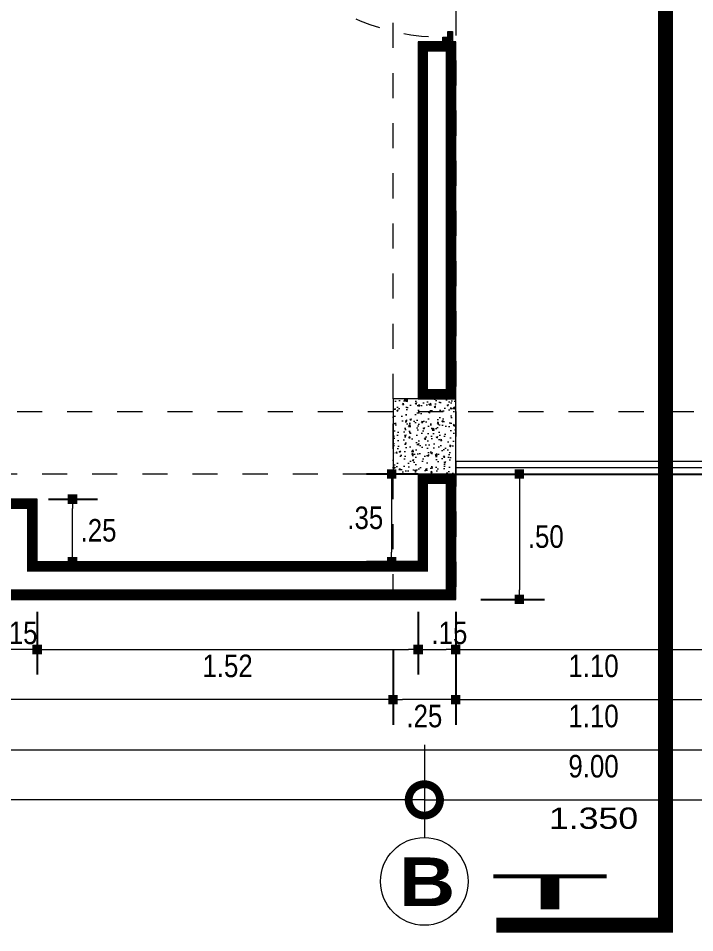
# Model space of a CAD drawing. Header units: millimetres. Extents: x 1555 to 3397, y 790 to 1592.
# Drawn here: x 1672.448 to 1675.147, y 799.003 to 802.652 of the extents above; entities that cross this region are included whole.
import ezdxf

# ---------------------------------------------------------------- set-up
doc = ezdxf.new("R2010")
doc.units = ezdxf.units.MM
for name, pattern in [('ACAD_ISO10W100', [18.5, 12, -3, 0.5, -3]), ('CONTINUA', [0]), ('DASHDOT', [1, 0.5, -0.25, 0, -0.25]), ('HIDDEN2', [4.7625, 3.175, -1.5875])]:
    doc.linetypes.add(name, pattern=pattern)
doc.layers.get('0').update_dxf_attribs({"lineweight": 5})
doc.layers.get('Defpoints').update_dxf_attribs({"lineweight": 5})
for name, color, linetype, lineweight in [('0-Columna', 253, 'Continuous', 13), ('0-Hach de Muro Alto', 145, 'Continuous', 5), ('0-Muro Alto', 145, 'Continuous', 5), ('02', 2, 'Continuous', 5), ('BARANDAS', 129, 'Continuous', 9), ('COTA', 250, 'Continuous', 9), ('COTA INTERIOE', 22, 'Continuous', 9), ('COTAS', 7, 'Continuous', 9), ('PUERTAS', 57, 'Continuous', 9), ('SIMBOLO CORTES', 10, 'DASHDOT', 5), ('TEXTURAS ACHURADOS', 47, 'Continuous', 5)]:
    doc.layers.add(name, color=color, linetype=linetype, lineweight=lineweight)
for name, color, linetype, lineweight, true_color in [('ejes', 7, 'DASHDOT', 5, 0x6c7360), ('PISO LM', 7, 'Continuous', 25, 0x484242), ('PROYECCION DE VIGA', 7, 'HIDDEN2', 9, 0xd4bc9d), ('RELLENO DE MURO CORTE', 7, 'Continuous', 5, 0x5b605f), ('TEXTO CORTES', 7, 'CONTINUA', 9, 0x3d664b)]:
    doc.layers.add(name, color=color, linetype=linetype, lineweight=lineweight, true_color=true_color)
doc.styles.add('BLACK', font='', dxfattribs={"height": 0.15})
doc.styles.add('DETALLES', font='techl___.ttf')
doc.styles.add('STYLE1-50EJES', font='swissel.ttf', dxfattribs={"width": 1.2, "height": 0.085})
doc.styles.add('TITULO2', font='swissck.ttf')
doc.styles.get('BLACK').set_extended_font_data('Arial Black')
doc.dimstyles.new('50$0', dxfattribs={"dimscale": 0, "dimtxt": 0.09, "dimasz": 0.038, "dimexe": 0.1, "dimexo": 0.05, "dimgap": 0.02, "dimtad": 2, "dimtih": 1, "dimtoh": 1, "dimlfac": -1, "dimzin": 4, "dimdsep": 46, "dimtxsty": 'DETALLES', "dimblk": 'BOXFILLED', "dimcen": 2.5, "dimclrd": 256, "dimclre": 256, "dimclrt": 256, "dimazin": 0, "dimtfac": 1, "dimtmove": 0, "dimatfit": 2, "dimldrblk": 'DOT', "dimfxl": 0.2, "dimfxlon": 1, "dimtolj": 1, "dimtzin": 0, "dimlwd": -1, "dimarcsym": 0})
doc.dimstyles.new('DIM-1-50ejes', dxfattribs={"dimtxt": 0.085, "dimasz": 0.25, "dimexe": 0.15, "dimexo": 0.18, "dimgap": 0.03, "dimtad": 2, "dimtih": 1, "dimtoh": 1, "dimzin": 0, "dimdsep": 46, "dimtxsty": 'STYLE1-50EJES', "dimblk1": 'DOTSMALL', "dimblk2": 'DOTSMALL', "dimsah": 1, "dimcen": 2.75, "dimclrd": 256, "dimclre": 256, "dimclrt": 256, "dimazin": 0, "dimtfac": 1, "dimtix": 1, "dimtmove": 0, "dimatfit": 3, "dimldrblk": 'DOTSMALL', "dimfxl": 1, "dimfxlon": 1, "dimtolj": 1, "dimtzin": 0, "dimlwd": -1, "dimlwe": -1, "dimarcsym": 0})

# ---------------------------------------------------------------- blocks, each defined once
blk = doc.blocks.new('A$C4689712F')
at = {"layer": 'RELLENO DE MURO CORTE'}
h = blk.add_hatch(dxfattribs=at)
h.set_pattern_fill('_USER', color=256, scale=0.004, angle=195, style=0, pattern_type=0)
h.set_pattern_definition([(195, (-171.6748232, -35.353283), (0.00103527618, -0.003863703305), [])])
h.paths.add_polyline_path([(0.4187, 0.0546), (0.4045, 0.0404), (0.4399, 0.0051), (0.454, 0.0192)])
edge = h.paths.add_edge_path()
edge.add_arc((0.454, 0.0192), 0.864, 135.6632, 136.3264)
edge.add_line((-0.1709, 0.6158), (-0.1357, 0.5806))
edge.add_line((-0.1357, 0.5806), (-0.1215, 0.5948))
edge.add_line((-0.1215, 0.5948), (-0.1569, 0.6301))
edge.add_line((-0.1569, 0.6301), (-0.164, 0.623))
h = blk.add_hatch(dxfattribs=at)
h.set_pattern_fill('_USER', color=256, scale=0.005, angle=195, style=0, pattern_type=0)
h.set_pattern_definition([(195, (-171.674823, -35.353283), (0.00129409523, -0.00482962913), [])])
h.paths.add_polyline_path([(-0.1215, 0.5905), (-0.1314, 0.5806), (0.4045, 0.0447), (0.4144, 0.0546)])
h = blk.add_hatch(dxfattribs=at)
h.set_pattern_fill('_USER', color=256, scale=0.005, angle=195, style=0, pattern_type=0)
h.set_pattern_definition([(195, (-171.667752, -35.346212), (0.00129409523, -0.00482962913), [])])
h.paths.add_polyline_path([(0.4695, 0.0167), (0.4565, 0.0167), (0.4565, -0.0033), (0.4345, -0.0033), (0.4345, -0.0163), (0.4695, -0.0163)])
h.paths.add_polyline_path([(-0.4255, 0.0167), (-0.4125, 0.0167), (-0.4125, -0.0033), (-0.3905, -0.0033), (-0.3905, -0.0163), (-0.4255, -0.0163)])
at = {"layer": 'PUERTAS', "linetype": 'HIDDEN2', "ltscale": 0.012}
blk.add_lwpolyline([(0.454, 0.8832, 0.414214), (-0.41, 0.0192), (-0.41, -0.0008), (-0.41, -0.0008)], format="xyb", dxfattribs=at)
at = {"layer": 'PUERTAS'}
for points in [[(-0.1215, 0.5948), (-0.1357, 0.5806), (0.4045, 0.0404), (0.4187, 0.0546)], [(-0.0834, 0.5591), (-0.1147, 0.5904), (-0.116, 0.5892), (-0.0847, 0.5579)], [(-0.105, 0.5845), (-0.1147, 0.5904), (-0.0834, 0.5591), (-0.0894, 0.5689)], [(-0.0853, 0.5742), (-0.0997, 0.5886), (-0.1044, 0.5839), (-0.09, 0.5695)], [(-0.1001, 0.5425), (-0.1314, 0.5738), (-0.1301, 0.5751), (-0.0988, 0.5438)], [(-0.1254, 0.5641), (-0.1314, 0.5738), (-0.1001, 0.5425), (-0.1098, 0.5485)], [(-0.1151, 0.5444), (-0.1295, 0.5588), (-0.1248, 0.5635), (-0.1104, 0.5491)], [(-0.428, 0.0192), (-0.41, 0.0192), (-0.41, -0.0008), (-0.388, -0.0008), (-0.388, -0.0188), (-0.428, -0.0188)], [(0.472, 0.0192), (0.454, 0.0192), (0.454, -0.0008), (0.432, -0.0008), (0.432, -0.0188), (0.472, -0.0188)]]:
    blk.add_lwpolyline(points, close=True, dxfattribs=at)
for points in [[(-0.0801, 0.6078, 0.478386), (-0.1011, 0.59), (-0.0839, 0.5727, 0.478386), (-0.066, 0.5938)], [(-0.1487, 0.5392, -0.478386), (-0.1309, 0.5602), (-0.1137, 0.543, -0.478386), (-0.1347, 0.5251)]]:
    blk.add_lwpolyline(points, format="xyb", close=True, dxfattribs=at)
at = {"layer": 'RELLENO DE MURO CORTE'}
for points in [[(-0.1569, 0.6301), (-0.164, 0.623, 0.002894), (-0.1709, 0.6158), (-0.1357, 0.5806), (-0.1215, 0.5948)], [(-0.081, 0.6062, 0.455015), (-0.0993, 0.5907), (-0.0831, 0.5745, 0.455015), (-0.0677, 0.5929)], [(-0.1471, 0.54, -0.455015), (-0.1316, 0.5584), (-0.1154, 0.5422, -0.455015), (-0.1338, 0.5268)]]:
    blk.add_lwpolyline(points, format="xyb", close=True, dxfattribs=at)
for points in [[(-0.1215, 0.5905), (-0.1314, 0.5806), (0.4045, 0.0447), (0.4144, 0.0546)], [(0.4187, 0.0546), (0.4045, 0.0404), (0.4399, 0.0051), (0.454, 0.0192)], [(-0.4255, 0.0167), (-0.4125, 0.0167), (-0.4125, -0.0033), (-0.3905, -0.0033), (-0.3905, -0.0163), (-0.4255, -0.0163)], [(0.4695, 0.0167), (0.4565, 0.0167), (0.4565, -0.0033), (0.4345, -0.0033), (0.4345, -0.0163), (0.4695, -0.0163)]]:
    blk.add_lwpolyline(points, close=True, dxfattribs=at)
blk = doc.blocks.new('_BOXFILLED')
at = {"color": 0, "linetype": 'ByBlock'}
blk.add_line((-0.5, 0), (-1, 0), dxfattribs=at)
blk.add_solid([(-0.5, 0.5), (0.5, 0.5), (-0.5, -0.5), (0.5, -0.5)], dxfattribs=at)
blk = doc.blocks.new('*D87')
at = {"layer": 'COTA INTERIOE', "lineweight": -2, "transparency": 16777216}
for p, q in [((1674.2933, 800.8332), (1674.5473, 800.8332)), ((1674.2933, 800.3332), (1674.5473, 800.3332))]:
    blk.add_line(p, q, dxfattribs=at)
at = {"layer": 'COTA INTERIOE', "transparency": 16777216}
blk.add_line((1674.4473, 800.7952), (1674.4473, 800.3712), dxfattribs=at)
at = {"layer": 'Defpoints', "color": 0, "transparency": 16777216}
for p in [(1674.2433, 800.8332), (1674.2433, 800.3332), (1674.4473, 800.3332)]:
    blk.add_point(p, dxfattribs=at)
at = {"layer": 'COTA INTERIOE', "transparency": 16777216, "xscale": 0.038, "yscale": 0.038, "zscale": 0.038}
for p, rotation in [((1674.4473, 800.8332), 90), ((1674.4473, 800.3332), 270)]:
    blk.add_blockref('_BOXFILLED', p, dxfattribs=dict(at, rotation=rotation))
at = {"layer": 'COTA INTERIOE', "transparency": 16777216, "insert": (1674.5528, 800.5832), "char_height": 0.09, "attachment_point": 5, "style": 'DETALLES'}
blk.add_mtext('\\A1;.50', dxfattribs=at)
blk = doc.blocks.new('_Dot')
at = {"layer": '02', "color": 0, "lineweight": -2}
blk.add_line((-0.5, 0), (-1, 0), dxfattribs=at)
at = {"layer": '02', "color": 0, "const_width": 0.5}
blk.add_lwpolyline([(-0.25, 0, 1), (0.25, 0, 1)], format="xyb", close=True, dxfattribs=at)
blk = doc.blocks.new('*D45')
at = {"layer": 'COTA', "lineweight": -2, "transparency": 16777216}
for p, q in [((1670.2433, 799.9333), (1670.2433, 799.6333)), ((1679.2433, 799.9333), (1679.2433, 799.6333))]:
    blk.add_line(p, q, dxfattribs=at)
at = {"layer": 'COTA', "transparency": 16777216}
blk.add_line((1670.2813, 799.7333), (1679.2053, 799.7333), dxfattribs=at)
at = {"layer": 'Defpoints', "color": 0, "transparency": 16777216}
for p in [(1670.2433, 800.3332), (1679.2433, 800.3332), (1679.2433, 799.7333)]:
    blk.add_point(p, dxfattribs=at)
at = {"layer": 'COTA', "transparency": 16777216, "xscale": 0.038, "yscale": 0.038, "zscale": 0.038, "rotation": 180}
blk.add_blockref('_BOXFILLED', (1670.2433, 799.7333), dxfattribs=at)
at = {"layer": 'COTA', "transparency": 16777216, "xscale": 0.038, "yscale": 0.038, "zscale": 0.038}
blk.add_blockref('_BOXFILLED', (1679.2433, 799.7333), dxfattribs=at)
at = {"layer": 'COTA', "transparency": 16777216, "insert": (1674.7433, 799.6671), "char_height": 0.09, "attachment_point": 5, "style": 'DETALLES'}
blk.add_mtext('\\A1;9.00', dxfattribs=at)
blk = doc.blocks.new('_DOTSMALL')
at = {"color": 0, "linetype": 'ByBlock', "const_width": 0.5}
blk.add_lwpolyline([(-0.0625, 0, 1), (0.0625, 0, 1)], format="xyb", close=True, dxfattribs=at)
blk = doc.blocks.new('*D48')
at = {"layer": 'COTAS', "transparency": 16777216}
for p, q in [((1670.2433, 800.1532), (1670.2433, 799.3833)), ((1674.0683, 799.7533), (1674.0683, 799.3833)), ((1674.0683, 799.5333), (1670.2433, 799.5333))]:
    blk.add_line(p, q, dxfattribs=at)
at = {"layer": 'Defpoints', "color": 0, "transparency": 16777216}
for p in [(1670.2433, 800.3332), (1674.0683, 799.9333), (1670.2433, 799.5333)]:
    blk.add_point(p, dxfattribs=at)
at = {"layer": 'COTAS', "transparency": 16777216, "xscale": 0.25, "yscale": 0.25, "zscale": 0.25, "rotation": 180}
blk.add_blockref('_DOTSMALL', (1670.2433, 799.5333), dxfattribs=at)
at = {"layer": 'COTAS', "transparency": 16777216, "xscale": 0.25, "yscale": 0.25, "zscale": 0.25}
blk.add_blockref('_DOTSMALL', (1674.0683, 799.5333), dxfattribs=at)
at = {"layer": 'COTAS', "transparency": 16777216, "insert": (1672.1558, 799.4596), "char_height": 0.085, "attachment_point": 5, "style": 'STYLE1-50EJES'}
blk.add_mtext('\\A1;3.825', dxfattribs=at)
blk = doc.blocks.new('*D50')
at = {"layer": 'COTA', "lineweight": -2, "transparency": 16777216}
for p, q in [((1674.0433, 800.2832), (1674.0433, 800.0333)), ((1674.1933, 800.2832), (1674.1933, 800.0333))]:
    blk.add_line(p, q, dxfattribs=at)
at = {"layer": 'COTA', "transparency": 16777216}
blk.add_line((1674.0813, 800.1333), (1674.1553, 800.1333), dxfattribs=at)
at = {"layer": 'Defpoints', "color": 0, "transparency": 16777216}
for p in [(1674.0433, 800.3332), (1674.1933, 800.3332), (1674.1933, 800.1333)]:
    blk.add_point(p, dxfattribs=at)
at = {"layer": 'COTA', "transparency": 16777216, "xscale": 0.038, "yscale": 0.038, "zscale": 0.038, "rotation": 180}
blk.add_blockref('_BOXFILLED', (1674.0433, 800.1333), dxfattribs=at)
at = {"layer": 'COTA', "transparency": 16777216, "xscale": 0.038, "yscale": 0.038, "zscale": 0.038}
blk.add_blockref('_BOXFILLED', (1674.1933, 800.1333), dxfattribs=at)
at = {"layer": 'COTA', "transparency": 16777216, "insert": (1674.1683, 800.1992), "char_height": 0.09, "attachment_point": 5, "style": 'DETALLES'}
blk.add_mtext('\\A1;.15', dxfattribs=at)
blk = doc.blocks.new('*D51')
at = {"layer": 'COTAS', "transparency": 16777216}
for p, q in [((1674.0683, 799.7533), (1674.0683, 799.3833)), ((1675.4183, 799.7533), (1675.4183, 799.3833)), ((1674.0683, 799.5333), (1675.4183, 799.5333))]:
    blk.add_line(p, q, dxfattribs=at)
at = {"layer": 'Defpoints', "color": 0, "transparency": 16777216}
for p in [(1674.0683, 799.9333), (1675.4183, 799.9333), (1675.4183, 799.5333)]:
    blk.add_point(p, dxfattribs=at)
at = {"layer": 'COTAS', "transparency": 16777216, "xscale": 0.25, "yscale": 0.25, "zscale": 0.25, "rotation": 180}
blk.add_blockref('_DOTSMALL', (1674.0683, 799.5333), dxfattribs=at)
at = {"layer": 'COTAS', "transparency": 16777216, "xscale": 0.25, "yscale": 0.25, "zscale": 0.25}
blk.add_blockref('_DOTSMALL', (1675.4183, 799.5333), dxfattribs=at)
at = {"layer": 'COTAS', "transparency": 16777216, "insert": (1674.7433, 799.4596), "char_height": 0.085, "attachment_point": 5, "style": 'STYLE1-50EJES'}
blk.add_mtext('\\A1;1.350', dxfattribs=at)
blk = doc.blocks.new('*D54')
at = {"layer": 'COTA', "lineweight": -2, "transparency": 16777216}
for p, q in [((1672.5233, 800.2832), (1672.5233, 800.0333)), ((1674.0433, 800.2832), (1674.0433, 800.0333))]:
    blk.add_line(p, q, dxfattribs=at)
at = {"layer": 'COTA', "transparency": 16777216}
blk.add_line((1672.5613, 800.1333), (1674.0053, 800.1333), dxfattribs=at)
at = {"layer": 'Defpoints', "color": 0, "transparency": 16777216}
for p in [(1672.5233, 800.3332), (1674.0433, 800.3332), (1674.0433, 800.1333)]:
    blk.add_point(p, dxfattribs=at)
at = {"layer": 'COTA', "transparency": 16777216, "xscale": 0.038, "yscale": 0.038, "zscale": 0.038, "rotation": 180}
blk.add_blockref('_BOXFILLED', (1672.5233, 800.1333), dxfattribs=at)
at = {"layer": 'COTA', "transparency": 16777216, "xscale": 0.038, "yscale": 0.038, "zscale": 0.038}
blk.add_blockref('_BOXFILLED', (1674.0433, 800.1333), dxfattribs=at)
at = {"layer": 'COTA', "transparency": 16777216, "insert": (1673.2833, 800.0673), "char_height": 0.09, "attachment_point": 5, "style": 'DETALLES'}
blk.add_mtext('\\A1;1.52', dxfattribs=at)
blk = doc.blocks.new('*D110')
at = {"layer": 'COTA', "lineweight": -2, "transparency": 16777216}
for p, q in [((1674.1933, 800.2832), (1674.1933, 800.0333)), ((1675.2933, 800.2832), (1675.2933, 800.0333))]:
    blk.add_line(p, q, dxfattribs=at)
at = {"layer": 'COTA', "transparency": 16777216}
blk.add_line((1674.2313, 800.1333), (1675.2553, 800.1333), dxfattribs=at)
at = {"layer": 'Defpoints', "color": 0, "transparency": 16777216}
for p in [(1674.1933, 800.3332), (1675.2933, 800.3332), (1675.2933, 800.1333)]:
    blk.add_point(p, dxfattribs=at)
at = {"layer": 'COTA', "transparency": 16777216, "xscale": 0.038, "yscale": 0.038, "zscale": 0.038, "rotation": 180}
blk.add_blockref('_BOXFILLED', (1674.1933, 800.1333), dxfattribs=at)
at = {"layer": 'COTA', "transparency": 16777216, "xscale": 0.038, "yscale": 0.038, "zscale": 0.038}
blk.add_blockref('_BOXFILLED', (1675.2933, 800.1333), dxfattribs=at)
at = {"layer": 'COTA', "transparency": 16777216, "insert": (1674.7433, 800.0673), "char_height": 0.09, "attachment_point": 5, "style": 'DETALLES'}
blk.add_mtext('\\A1;1.10', dxfattribs=at)
blk = doc.blocks.new('*D88')
at = {"layer": 'COTA INTERIOE', "lineweight": -2, "transparency": 16777216}
for p, q in [((1674.0433, 800.8332), (1673.8379, 800.8332)), ((1674.0433, 800.4832), (1673.8379, 800.4832))]:
    blk.add_line(p, q, dxfattribs=at)
at = {"layer": 'COTA INTERIOE', "transparency": 16777216}
blk.add_line((1673.9379, 800.7952), (1673.9379, 800.5212), dxfattribs=at)
at = {"layer": 'Defpoints', "color": 0, "transparency": 16777216}
for p in [(1674.0933, 800.8332), (1673.9379, 800.4832), (1674.0933, 800.4832)]:
    blk.add_point(p, dxfattribs=at)
at = {"layer": 'COTA INTERIOE', "transparency": 16777216, "xscale": 0.038, "yscale": 0.038, "zscale": 0.038}
for p, rotation in [((1673.9379, 800.8332), 90), ((1673.9379, 800.4832), 270)]:
    blk.add_blockref('_BOXFILLED', p, dxfattribs=dict(at, rotation=rotation))
at = {"layer": 'COTA INTERIOE', "transparency": 16777216, "insert": (1673.8327, 800.6582), "char_height": 0.09, "attachment_point": 5, "style": 'DETALLES'}
blk.add_mtext('\\A1;.35', dxfattribs=at)
blk = doc.blocks.new('*D89')
at = {"layer": 'COTA INTERIOE', "lineweight": -2, "transparency": 16777216}
for p, q in [((1672.5683, 800.7332), (1672.7646, 800.7332)), ((1672.5683, 800.4832), (1672.7646, 800.4832))]:
    blk.add_line(p, q, dxfattribs=at)
at = {"layer": 'COTA INTERIOE', "transparency": 16777216}
blk.add_line((1672.6646, 800.5212), (1672.6646, 800.6952), dxfattribs=at)
at = {"layer": 'Defpoints', "color": 0, "transparency": 16777216}
for p in [(1672.5183, 800.7332), (1672.6646, 800.7332), (1672.5183, 800.4832)]:
    blk.add_point(p, dxfattribs=at)
at = {"layer": 'COTA INTERIOE', "transparency": 16777216, "xscale": 0.038, "yscale": 0.038, "zscale": 0.038}
for p, rotation in [((1672.6646, 800.7332), 90), ((1672.6646, 800.4832), 270)]:
    blk.add_blockref('_BOXFILLED', p, dxfattribs=dict(at, rotation=rotation))
at = {"layer": 'COTA INTERIOE', "transparency": 16777216, "insert": (1672.7685, 800.6082), "char_height": 0.09, "attachment_point": 5, "style": 'DETALLES'}
blk.add_mtext('\\A1;.25', dxfattribs=at)
blk = doc.blocks.new('*D104')
at = {"layer": 'COTA', "lineweight": -2, "transparency": 16777216}
for p, q in [((1673.9433, 800.1333), (1673.9433, 799.8333)), ((1674.1933, 800.1333), (1674.1933, 799.8333))]:
    blk.add_line(p, q, dxfattribs=at)
at = {"layer": 'COTA', "transparency": 16777216}
blk.add_line((1674.1553, 799.9333), (1673.9813, 799.9333), dxfattribs=at)
at = {"layer": 'Defpoints', "color": 0, "transparency": 16777216}
for p in [(1673.9433, 800.3332), (1674.1933, 800.3332), (1673.9433, 799.9333)]:
    blk.add_point(p, dxfattribs=at)
at = {"layer": 'COTA', "transparency": 16777216, "xscale": 0.038, "yscale": 0.038, "zscale": 0.038, "rotation": 180}
blk.add_blockref('_BOXFILLED', (1673.9433, 799.9333), dxfattribs=at)
at = {"layer": 'COTA', "transparency": 16777216, "xscale": 0.038, "yscale": 0.038, "zscale": 0.038}
blk.add_blockref('_BOXFILLED', (1674.1933, 799.9333), dxfattribs=at)
at = {"layer": 'COTA', "transparency": 16777216, "insert": (1674.0683, 799.8673), "char_height": 0.09, "attachment_point": 5, "style": 'DETALLES'}
blk.add_mtext('\\A1;.25', dxfattribs=at)
blk = doc.blocks.new('*D105')
at = {"layer": 'COTA', "lineweight": -2, "transparency": 16777216}
for p, q in [((1670.5433, 800.1333), (1670.5433, 799.8333)), ((1673.9433, 800.1333), (1673.9433, 799.8333))]:
    blk.add_line(p, q, dxfattribs=at)
at = {"layer": 'COTA', "transparency": 16777216}
blk.add_line((1673.9053, 799.9333), (1670.5813, 799.9333), dxfattribs=at)
at = {"layer": 'Defpoints', "color": 0, "transparency": 16777216}
for p in [(1670.5433, 800.3332), (1673.9433, 800.3332), (1670.5433, 799.9333)]:
    blk.add_point(p, dxfattribs=at)
at = {"layer": 'COTA', "transparency": 16777216, "xscale": 0.038, "yscale": 0.038, "zscale": 0.038, "rotation": 180}
blk.add_blockref('_BOXFILLED', (1670.5433, 799.9333), dxfattribs=at)
at = {"layer": 'COTA', "transparency": 16777216, "xscale": 0.038, "yscale": 0.038, "zscale": 0.038}
blk.add_blockref('_BOXFILLED', (1673.9433, 799.9333), dxfattribs=at)
at = {"layer": 'COTA', "transparency": 16777216, "insert": (1672.2433, 799.8663), "char_height": 0.09, "attachment_point": 5, "style": 'DETALLES'}
blk.add_mtext('\\A1;3.40', dxfattribs=at)
blk = doc.blocks.new('*D109')
at = {"layer": 'COTA', "lineweight": -2, "transparency": 16777216}
for p, q in [((1674.1933, 800.1333), (1674.1933, 799.8333)), ((1675.2933, 800.1333), (1675.2933, 799.8333))]:
    blk.add_line(p, q, dxfattribs=at)
at = {"layer": 'COTA', "transparency": 16777216}
blk.add_line((1674.2313, 799.9333), (1675.2553, 799.9333), dxfattribs=at)
at = {"layer": 'Defpoints', "color": 0, "transparency": 16777216}
for p in [(1674.1933, 800.3332), (1675.2933, 800.3332), (1675.2933, 799.9333)]:
    blk.add_point(p, dxfattribs=at)
at = {"layer": 'COTA', "transparency": 16777216, "xscale": 0.038, "yscale": 0.038, "zscale": 0.038, "rotation": 180}
blk.add_blockref('_BOXFILLED', (1674.1933, 799.9333), dxfattribs=at)
at = {"layer": 'COTA', "transparency": 16777216, "xscale": 0.038, "yscale": 0.038, "zscale": 0.038}
blk.add_blockref('_BOXFILLED', (1675.2933, 799.9333), dxfattribs=at)
at = {"layer": 'COTA', "transparency": 16777216, "insert": (1674.7433, 799.8673), "char_height": 0.09, "attachment_point": 5, "style": 'DETALLES'}
blk.add_mtext('\\A1;1.10', dxfattribs=at)
blk = doc.blocks.new('*D115')
at = {"layer": 'COTA', "lineweight": -2, "transparency": 16777216}
for p, q in [((1672.3733, 800.2832), (1672.3733, 800.0333)), ((1672.5233, 800.2832), (1672.5233, 800.0333))]:
    blk.add_line(p, q, dxfattribs=at)
at = {"layer": 'COTA', "transparency": 16777216}
blk.add_line((1672.4853, 800.1333), (1672.4113, 800.1333), dxfattribs=at)
at = {"layer": 'Defpoints', "color": 0, "transparency": 16777216}
for p in [(1672.3733, 800.3332), (1672.5233, 800.3332), (1672.3733, 800.1333)]:
    blk.add_point(p, dxfattribs=at)
at = {"layer": 'COTA', "transparency": 16777216, "xscale": 0.038, "yscale": 0.038, "zscale": 0.038, "rotation": 180}
blk.add_blockref('_BOXFILLED', (1672.3733, 800.1333), dxfattribs=at)
at = {"layer": 'COTA', "transparency": 16777216, "xscale": 0.038, "yscale": 0.038, "zscale": 0.038}
blk.add_blockref('_BOXFILLED', (1672.5233, 800.1333), dxfattribs=at)
at = {"layer": 'COTA', "transparency": 16777216, "insert": (1672.4533, 800.1992), "char_height": 0.09, "attachment_point": 5, "style": 'DETALLES'}
blk.add_mtext('\\A1;.15', dxfattribs=at)

msp = doc.modelspace()

# ---------------------------------------------------------------- hatches: boundary and pattern name
at = {"layer": 'TEXTURAS ACHURADOS'}
h = msp.add_hatch(dxfattribs=at)
h.set_pattern_fill('CONCRET3', color=256, scale=0.00882, angle=360, pattern_type=2)
h.set_pattern_definition([(50, (1719.758065, 769.234366), (0.06326235, -0.00553474), [0.006615, -0.072765]), (355, (1719.758065, 769.234366), (-0.01223787, 0.066343346), [0.005292, -0.058212]), (100.4514, (1719.763336, 769.233904), (0.05102453, 0.06080857), [0.005621885, -0.061840734]), (46.1842, (1719.758065, 769.252006), (0.09413066, -0.01459878), [0.0099225, -0.1091475]), (96.6356, (1719.76591, 769.25079), (0.08243725, 0.0859172), [0.00843283, -0.09276109]), (351.1842, (1719.75806, 769.25201), (0.08243718, 0.08591726), [0.007938, -0.087318]), (21, (1719.766885, 769.247596), (0.0526472, -0.035510986), [0.006615, -0.072765]), (326, (1719.766885, 769.247596), (0.02146041, 0.063958234), [0.005292, -0.058212]), (71.4514, (1719.77127, 769.244636), (0.074107636, 0.02844719), [0.005621885, -0.061840734]), (37.5, (1719.758065, 769.234366), (0.001072499, 0.029361238), [0, -0.0575064, 0, -0.059094, 0, -0.0584325]), (7.5, (1719.758065, 769.234366), (0.023202733, 0.034787113), [0, -0.0336924, 0, -0.0561834, 0, -0.0222705]), (327.5, (1719.738396, 769.234366), (0.047083139, -0.00198934), [0, -0.02205, 0, -0.068796, 0, -0.091287]), (317.5, (1719.729576, 769.234366), (0.05143702, 0.00882926), [0, -0.028665, 0, -0.0456876, 0, -0.064827])])
h.paths.add_polyline_path([(1673.94335, 801.13322), (1674.19335, 801.13322), (1674.19335, 800.83322), (1673.94335, 800.83322)])

# ---------------------------------------------------------------- linework, layer by layer
at = {"layer": '0-Columna'}
msp.add_lwpolyline([(1674.19335, 801.13322), (1673.94335, 801.13322), (1673.94335, 800.83322), (1674.19335, 800.83322)], close=True, dxfattribs=at)
at = {"layer": '0-Hach de Muro Alto', "const_width": 0.04}
for points in [[(1674.17335, 802.53822), (1674.06335, 802.53822), (1674.06335, 801.15322), (1674.17335, 801.15322)], [(1674.17335, 800.81322), (1674.06335, 800.81322), (1674.06335, 800.46322), (1672.50335, 800.46322), (1672.50335, 800.71322), (1672.39335, 800.71322), (1672.39335, 800.35322), (1674.17335, 800.35322)]]:
    msp.add_lwpolyline(points, close=True, dxfattribs=at)
at = {"layer": '0-Muro Alto'}
for points in [[(1674.19335, 802.55822), (1674.04335, 802.55822), (1674.04335, 801.13322), (1674.19335, 801.13322)], [(1674.19335, 800.83322), (1674.04335, 800.83322), (1674.04335, 800.48322), (1672.52335, 800.48322), (1672.52335, 800.73322), (1672.37335, 800.73322), (1672.37335, 800.33322), (1674.19335, 800.33322)]]:
    msp.add_lwpolyline(points, close=True, dxfattribs=at)
at = {"layer": 'BARANDAS'}
for points in [[(1675.29335, 800.88322), (1674.19335, 800.88322)], [(1675.29335, 800.85822), (1674.19335, 800.85822)]]:
    msp.add_lwpolyline(points, dxfattribs=at)
at = {"layer": 'ejes', "color": 8, "linetype": 'Continuous', "lineweight": 0}
msp.add_circle((1674.06835, 799.20825), 0.175, dxfattribs=at)
at = {"layer": 'PISO LM'}
msp.add_line((1674.19335, 800.83322), (1675.29335, 800.83322), dxfattribs=at)
at = {"layer": 'PROYECCION DE VIGA', "linetype": 'HIDDEN2', "ltscale": 0.03}
for points in [[(1673.94335, 811.88322), (1674.19335, 811.88322), (1674.19335, 800.33322), (1673.94335, 800.33322)], [(1670.24335, 801.08322), (1679.24335, 801.08322), (1679.24335, 800.83322), (1670.24335, 800.83322)]]:
    msp.add_lwpolyline(points, close=True, dxfattribs=at)
at = {"layer": 'SIMBOLO CORTES', "linetype": 'ACAD_ISO10W100', "ltscale": 0.07, "const_width": 0.05972}
msp.add_lwpolyline([(1674.35329, 819.62373), (1675.03085, 819.62373), (1675.03085, 799.03325), (1674.35534, 799.03325)], dxfattribs=at)

# ---------------------------------------------------------------- block references
at = {"layer": 'PUERTAS', "lineweight": -3, "rotation": 90}
msp.add_blockref('A$C4689712F', (1674.16156, 802.98621), dxfattribs=at)

# ---------------------------------------------------------------- texts
at = {"layer": 'ejes', "linetype": 'Continuous', "lineweight": 0, "style": 'BLACK'}
msp.add_text('B', height=0.19424, dxfattribs=at).set_placement((1673.96714, 799.10936))
at = {"layer": 'TEXTO CORTES', "linetype": 'Continuous', "style": 'TITULO2', "width": 5}
msp.add_text('T', height=0.13994, dxfattribs=at).set_placement((1674.32479, 799.09626))

# ---------------------------------------------------------------- dimensions: what is measured, and where the dimension line sits
at = {"layer": 'COTA'}
dim = msp.add_linear_dim(base=(1679.24335, 799.73325), p1=(1670.24335, 800.33322), p2=(1679.24335, 800.33322), dimstyle='50$0', override={"dimscale": 1}, dxfattribs=at)
dim.commit()
dim.dimension.update_dxf_attribs({"geometry": '*D45', "text_midpoint": (1674.74335, 799.66707)})
for base, p1, p2, picture, middle in [((1670.54335, 799.93325), (1673.94335, 800.33322), (1670.54335, 800.33322), '*D105', (1672.24335, 799.86628)), ((1674.04335, 800.13325), (1672.52335, 800.33322), (1674.04335, 800.33322), '*D54', (1673.28335, 800.06727)), ((1673.94335, 799.93325), (1674.19335, 800.33322), (1673.94335, 800.33322), '*D104', (1674.06835, 799.86727)), ((1675.29335, 800.13325), (1674.19335, 800.33322), (1675.29335, 800.33322), '*D110', (1674.74335, 800.06733)), ((1675.29335, 799.93325), (1674.19335, 800.33322), (1675.29335, 800.33322), '*D109', (1674.74335, 799.86733))]:
    dim = msp.add_linear_dim(base=base, p1=p1, p2=p2, angle=180, dimstyle='50$0', override={"dimscale": 1, "dimtmove": 1}, dxfattribs=at)
    dim.commit()
    dim.dimension.update_dxf_attribs({"geometry": picture, "text_midpoint": middle})
dim = msp.add_linear_dim(base=(1672.37335, 800.13325), p1=(1672.52335, 800.33322), p2=(1672.37335, 800.33322), dimstyle='50$0', override={"dimscale": 1, "dimtmove": 1}, dxfattribs=at)
dim.commit()
dim.dimension.update_dxf_attribs({"geometry": '*D115', "text_midpoint": (1672.45335, 800.13325), "dimtype": 160})
dim = msp.add_linear_dim(base=(1674.19335, 800.13325), p1=(1674.04335, 800.33322), p2=(1674.19335, 800.33322), angle=180, dimstyle='50$0', override={"dimscale": 1, "dimtmove": 1}, dxfattribs=at)
dim.commit()
dim.dimension.update_dxf_attribs({"geometry": '*D50', "text_midpoint": (1674.16835, 800.13325), "dimtype": 160})
at = {"layer": 'COTA INTERIOE'}
for p1, p2, distance, picture, middle in [((1674.09335, 800.83322), (1674.09335, 800.48322), -0.15541, '*D88', (1673.83268, 800.65822)), ((1674.24335, 800.83322), (1674.24335, 800.33322), 0.20394, '*D87', (1674.55281, 800.58322)), ((1672.51835, 800.48322), (1672.51835, 800.73322), -0.14626, '*D89', (1672.76849, 800.60822))]:
    dim = msp.add_aligned_dim(p1=p1, p2=p2, distance=distance, dimstyle='50$0', override={"dimscale": 1, "dimtmove": 1}, dxfattribs=at)
    dim.commit()
    dim.dimension.update_dxf_attribs({"geometry": picture, "text_midpoint": middle})
at = {"layer": 'COTAS'}
for base, p2, picture, middle in [((1670.24335, 799.53325), (1670.24335, 800.33322), '*D48', (1672.15585, 799.45958)), ((1675.41835, 799.53325), (1675.41835, 799.93325), '*D51', (1674.74335, 799.45963))]:
    dim = msp.add_linear_dim(base=base, p1=(1674.06835, 799.93325), p2=p2, dimstyle='DIM-1-50ejes', override={"dimdec": 3, "dimtmove": 1}, dxfattribs=at)
    dim.commit()
    dim.dimension.update_dxf_attribs({"geometry": picture, "text_midpoint": middle})

doc.saveas('drawing.dxf')
